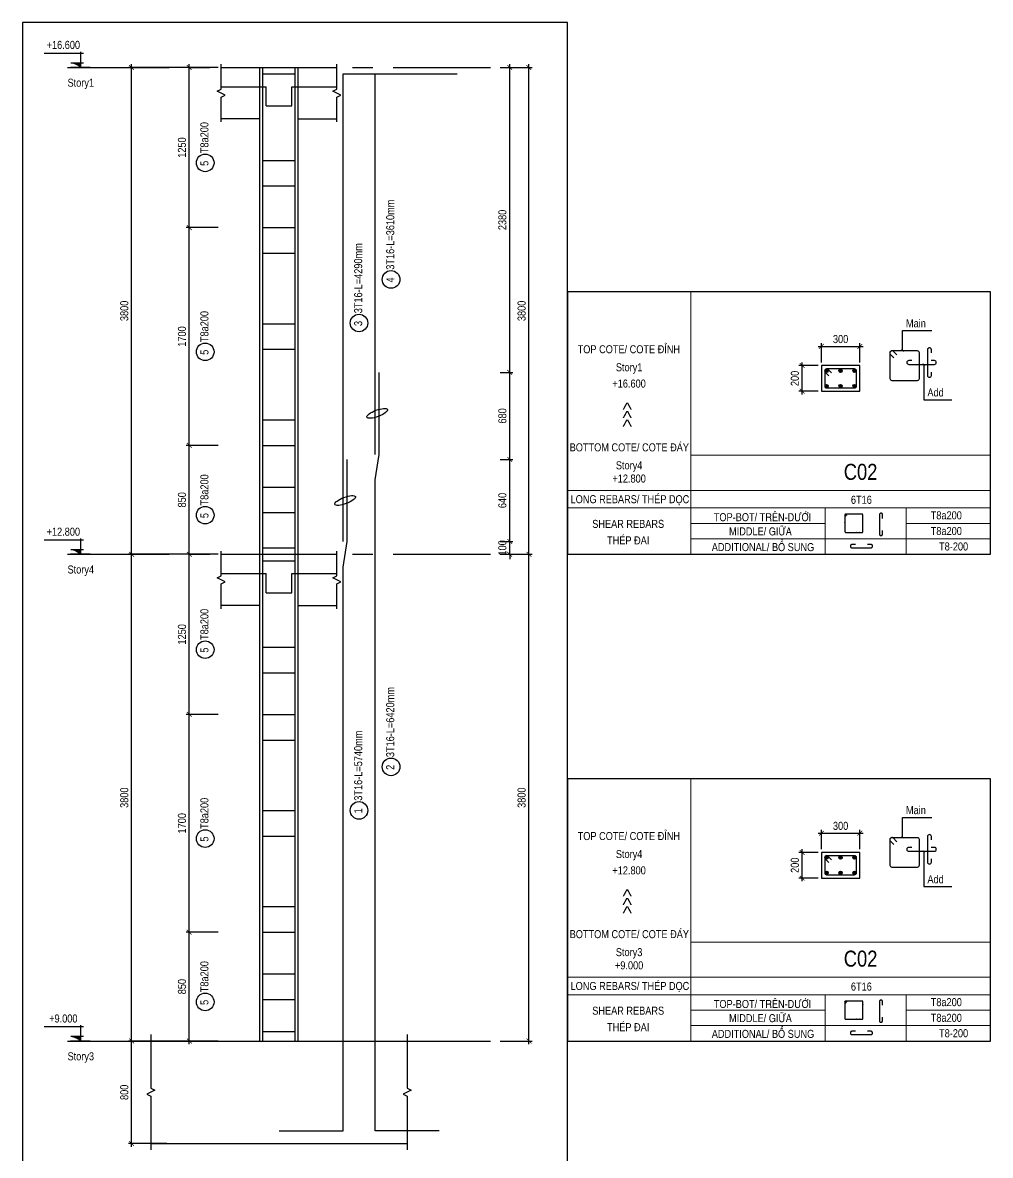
# Model space of a CAD drawing. Header units: millimetres. Extents: x -360107 to 123116000, y -52137 to 86044500.
# Drawn here: x 74072 to 81622, y 120862 to 129704 of the extents above; entities that cross this region are included whole.
import ezdxf
from ezdxf.enums import TextEntityAlignment as Align

# ---------------------------------------------------------------- set-up
doc = ezdxf.new("R2010")
doc.units = ezdxf.units.MM
doc.header["$LTSCALE"] = 100
doc.header["$MEASUREMENT"] = 0
doc.linetypes.add('CENTER', pattern=[50.8, 31.75, -6.35, 6.35, -6.35])
doc.layers.get('Defpoints').update_dxf_attribs({"color": 250})
for name, color, linetype in [('01-GB-Grid', 9, 'CENTER'), ('04-GB-Dim', 146, 'Continuous'), ('05-GB-Hatch', 8, 'Continuous'), ('10-GB-Text', 4, 'Continuous'), ('11-GB-Cao Do', 7, 'Continuous'), ('19-GB-Tie', 210, 'Continuous')]:
    doc.layers.add(name, color=color, linetype=linetype)
for name, color, linetype, lineweight in [('12-GB-Ky Hieu', 232, 'Continuous', 13), ('18-GB-Reinf', 10, 'Continuous', 25), ('21-GB-BD', 90, 'Continuous', 25)]:
    doc.layers.add(name, color=color, linetype=linetype, lineweight=lineweight)
doc.styles.add('02-GB-VNI-Helve', font='VNI-Helve-Condense.TTF')
doc.styles.add('VNI-Helve', font='VNI-Helve-Condense.TTF')
doc.dimstyles.new('GB 20', dxfattribs={"dimscale": 0.2, "dimtxt": 250, "dimasz": 150, "dimexe": 100, "dimexo": 100, "dimgap": 100, "dimtad": 1, "dimdec": 0, "dimzin": 0, "dimdsep": 46, "dimtxsty": 'VNI-Helve', "dimblk": 'ARCHTICK', "dimcen": 100, "dimdle": 100, "dimclrd": 256, "dimclre": 256, "dimclrt": 71, "dimadec": 0, "dimazin": 0, "dimtfac": 1, "dimtdec": 0, "dimtix": 1, "dimtmove": 0, "dimatfit": 3, "dimfxl": 3.75, "dimtolj": 1, "dimtzin": 0, "dimarcsym": 0})
doc.dimstyles.new('GB 25', dxfattribs={"dimscale": 0.25, "dimtxt": 250, "dimasz": 150, "dimexe": 100, "dimexo": 100, "dimgap": 100, "dimtad": 1, "dimdec": 0, "dimzin": 0, "dimdsep": 46, "dimtxsty": 'VNI-Helve', "dimblk": 'ARCHTICK', "dimcen": 100, "dimdle": 100, "dimclrd": 256, "dimclre": 256, "dimclrt": 71, "dimadec": 0, "dimazin": 0, "dimtfac": 1, "dimtdec": 0, "dimtix": 1, "dimtmove": 0, "dimatfit": 3, "dimfxl": 3.75, "dimtolj": 1, "dimtzin": 0, "dimarcsym": 0})

# ---------------------------------------------------------------- blocks, each defined once
blk = doc.blocks.new('_ArchTick')
at = {"color": 0, "linetype": 'ByBlock', "const_width": 0.15}
blk.add_lwpolyline([(-0.5, -0.5), (0.5, 0.5)], dxfattribs=at)
blk = doc.blocks.new('*D402')
at = {"layer": '04-GB-Dim', "lineweight": -2, "transparency": 16777216}
for p, q in [((74922, 121729), (74922, 125579)), ((75597, 125554), (74897, 125554)), ((75597, 121754), (74897, 121754))]:
    blk.add_line(p, q, dxfattribs=at)
at = {"layer": 'Defpoints', "color": 0, "transparency": 16777216}
for p in [(74922, 125554), (75622, 125554), (75622, 121754)]:
    blk.add_point(p, dxfattribs=at)
at = {"layer": '04-GB-Dim', "lineweight": -2, "transparency": 16777216, "xscale": 37.5, "yscale": 37.5, "zscale": 37.5}
for p, rotation in [((74922, 125554), 90), ((74922, 121754), 270)]:
    blk.add_blockref('_ArchTick', p, dxfattribs=dict(at, rotation=rotation))
at = {"layer": '04-GB-Dim', "color": 71, "transparency": 16777216, "insert": (74865.1, 123654), "char_height": 62.5, "attachment_point": 5, "rotation": 90, "style": 'VNI-Helve'}
blk.add_mtext('\\A1;3800', dxfattribs=at)
blk = doc.blocks.new('*D403')
at = {"layer": '04-GB-Dim', "lineweight": -2, "transparency": 16777216}
for p, q in [((74922, 120929), (74922, 121779)), ((75197, 121754), (74897, 121754)), ((75197, 120954), (74897, 120954))]:
    blk.add_line(p, q, dxfattribs=at)
at = {"layer": 'Defpoints', "color": 0, "transparency": 16777216}
for p in [(74922, 121754), (75222, 121754), (75222, 120954)]:
    blk.add_point(p, dxfattribs=at)
at = {"layer": '04-GB-Dim', "lineweight": -2, "transparency": 16777216, "xscale": 37.5, "yscale": 37.5, "zscale": 37.5}
for p, rotation in [((74922, 121754), 90), ((74922, 120954), 270)]:
    blk.add_blockref('_ArchTick', p, dxfattribs=dict(at, rotation=rotation))
at = {"layer": '04-GB-Dim', "color": 71, "transparency": 16777216, "insert": (74865.1, 121354), "char_height": 62.5, "attachment_point": 5, "rotation": 90, "style": 'VNI-Helve'}
blk.add_mtext('\\A1;800', dxfattribs=at)
blk = doc.blocks.new('CSA_Cote')
at = {"layer": '11-GB-Cao Do'}
h = blk.add_hatch(color=7, dxfattribs=at)
edge = h.paths.add_edge_path()
edge.add_line((-2.93, 1.5), (0, 1.5))
edge.add_line((0, 1.5), (0, 0))
edge.add_ellipse((-3.31, -2.85), major_axis=(0, 4.36), ratio=1, start_angle=-49.2955, end_angle=-4.9248)
at = {"layer": '11-GB-Cao Do', "color": 7}
for p, q in [((-11.3, 4.5), (1, 4.5)), ((0, 4.92), (0, 0)), ((3.07, 0), (-3.07, 0)), ((-2.93, 1.5), (1, 1.5))]:
    blk.add_line(p, q, dxfattribs=at)
at = {"layer": '11-GB-Cao Do', "color": 7, "extrusion": (0, 0, -1)}
blk.add_ellipse((-3.31, -2.85), major_axis=(0, 4.36), ratio=1, start_param=0.085793, end_param=0.860207, dxfattribs=at)
at = {"layer": '11-GB-Cao Do', "color": 7, "style": '02-GB-VNI-Helve'}
blk.add_attdef('CSA_Cote', text='', height=2.5, dxfattribs=at).set_placement((-5.31, 7.05), align=Align.MIDDLE)
blk = doc.blocks.new('*D404')
at = {"layer": '04-GB-Dim', "lineweight": -2, "transparency": 16777216}
for p, q in [((75597, 122604), (75347, 122604)), ((75372, 121729), (75372, 122629)), ((75597, 121754), (75347, 121754))]:
    blk.add_line(p, q, dxfattribs=at)
at = {"layer": 'Defpoints', "color": 0, "transparency": 16777216}
for p in [(75372, 122604), (75622, 122604), (75622, 121754)]:
    blk.add_point(p, dxfattribs=at)
at = {"layer": '04-GB-Dim', "lineweight": -2, "transparency": 16777216, "xscale": 37.5, "yscale": 37.5, "zscale": 37.5}
for p, rotation in [((75372, 122604), 90), ((75372, 121754), 270)]:
    blk.add_blockref('_ArchTick', p, dxfattribs=dict(at, rotation=rotation))
at = {"layer": '04-GB-Dim', "color": 71, "transparency": 16777216, "insert": (75315.1, 122179), "char_height": 62.5, "attachment_point": 5, "rotation": 90, "style": 'VNI-Helve'}
blk.add_mtext('\\A1;850', dxfattribs=at)
blk = doc.blocks.new('*D405')
at = {"layer": '04-GB-Dim', "lineweight": -2, "transparency": 16777216}
for p, q in [((75372, 122579), (75372, 124329)), ((75597, 124304), (75347, 124304)), ((75597, 122604), (75347, 122604))]:
    blk.add_line(p, q, dxfattribs=at)
at = {"layer": 'Defpoints', "color": 0, "transparency": 16777216}
for p in [(75372, 124304), (75622, 124304), (75622, 122604)]:
    blk.add_point(p, dxfattribs=at)
at = {"layer": '04-GB-Dim', "lineweight": -2, "transparency": 16777216, "xscale": 37.5, "yscale": 37.5, "zscale": 37.5}
for p, rotation in [((75372, 124304), 90), ((75372, 122604), 270)]:
    blk.add_blockref('_ArchTick', p, dxfattribs=dict(at, rotation=rotation))
at = {"layer": '04-GB-Dim', "color": 71, "transparency": 16777216, "insert": (75315.1, 123454), "char_height": 62.5, "attachment_point": 5, "rotation": 90, "style": 'VNI-Helve'}
blk.add_mtext('\\A1;1700', dxfattribs=at)
blk = doc.blocks.new('*D406')
at = {"layer": '04-GB-Dim', "lineweight": -2, "transparency": 16777216}
for p, q in [((75372, 124279), (75372, 125579)), ((75597, 125554), (75347, 125554)), ((75597, 124304), (75347, 124304))]:
    blk.add_line(p, q, dxfattribs=at)
at = {"layer": 'Defpoints', "color": 0, "transparency": 16777216}
for p in [(75372, 125554), (75622, 125554), (75622, 124304)]:
    blk.add_point(p, dxfattribs=at)
at = {"layer": '04-GB-Dim', "lineweight": -2, "transparency": 16777216, "xscale": 37.5, "yscale": 37.5, "zscale": 37.5}
for p, rotation in [((75372, 125554), 90), ((75372, 124304), 270)]:
    blk.add_blockref('_ArchTick', p, dxfattribs=dict(at, rotation=rotation))
at = {"layer": '04-GB-Dim', "color": 71, "transparency": 16777216, "insert": (75315.1, 124929), "char_height": 62.5, "attachment_point": 5, "rotation": 90, "style": 'VNI-Helve'}
blk.add_mtext('\\A1;1250', dxfattribs=at)
blk = doc.blocks.new('CSA_Sohieu-KCthep')
blk.add_circle((-119.6, -124.2), 68.8)
at = {"layer": '10-GB-Text', "color": 71, "style": '02-GB-VNI-Helve'}
blk.add_attdef('DK-KC', (-43.7, -149.2), '', height=62.5, dxfattribs=at)
at = {"layer": '12-GB-Ky Hieu', "color": 11, "style": '02-GB-VNI-Helve'}
blk.add_attdef('SH', text='', height=62.5, dxfattribs=at).set_placement((-123.1, -149.2), align=Align.CENTER)
blk = doc.blocks.new('*D407')
at = {"layer": '04-GB-Dim', "lineweight": -2, "transparency": 16777216}
for p, q in [((74922, 125529), (74922, 129379)), ((75597, 129354), (74897, 129354)), ((75597, 125554), (74897, 125554))]:
    blk.add_line(p, q, dxfattribs=at)
at = {"layer": 'Defpoints', "color": 0, "transparency": 16777216}
for p in [(74922, 129354), (75622, 129354), (75622, 125554)]:
    blk.add_point(p, dxfattribs=at)
at = {"layer": '04-GB-Dim', "lineweight": -2, "transparency": 16777216, "xscale": 37.5, "yscale": 37.5, "zscale": 37.5}
for p, rotation in [((74922, 129354), 90), ((74922, 125554), 270)]:
    blk.add_blockref('_ArchTick', p, dxfattribs=dict(at, rotation=rotation))
at = {"layer": '04-GB-Dim', "color": 71, "transparency": 16777216, "insert": (74865.1, 127454), "char_height": 62.5, "attachment_point": 5, "rotation": 90, "style": 'VNI-Helve'}
blk.add_mtext('\\A1;3800', dxfattribs=at)
blk = doc.blocks.new('*D408')
at = {"layer": '04-GB-Dim', "lineweight": -2, "transparency": 16777216}
for p, q in [((75597, 126404), (75347, 126404)), ((75372, 125529), (75372, 126429)), ((75597, 125554), (75347, 125554))]:
    blk.add_line(p, q, dxfattribs=at)
at = {"layer": 'Defpoints', "color": 0, "transparency": 16777216}
for p in [(75372, 126404), (75622, 126404), (75622, 125554)]:
    blk.add_point(p, dxfattribs=at)
at = {"layer": '04-GB-Dim', "lineweight": -2, "transparency": 16777216, "xscale": 37.5, "yscale": 37.5, "zscale": 37.5}
for p, rotation in [((75372, 126404), 90), ((75372, 125554), 270)]:
    blk.add_blockref('_ArchTick', p, dxfattribs=dict(at, rotation=rotation))
at = {"layer": '04-GB-Dim', "color": 71, "transparency": 16777216, "insert": (75315.1, 125979), "char_height": 62.5, "attachment_point": 5, "rotation": 90, "style": 'VNI-Helve'}
blk.add_mtext('\\A1;850', dxfattribs=at)
blk = doc.blocks.new('*D409')
at = {"layer": '04-GB-Dim', "lineweight": -2, "transparency": 16777216}
for p, q in [((75372, 126379), (75372, 128129)), ((75597, 128104), (75347, 128104)), ((75597, 126404), (75347, 126404))]:
    blk.add_line(p, q, dxfattribs=at)
at = {"layer": 'Defpoints', "color": 0, "transparency": 16777216}
for p in [(75372, 128104), (75622, 128104), (75622, 126404)]:
    blk.add_point(p, dxfattribs=at)
at = {"layer": '04-GB-Dim', "lineweight": -2, "transparency": 16777216, "xscale": 37.5, "yscale": 37.5, "zscale": 37.5}
for p, rotation in [((75372, 128104), 90), ((75372, 126404), 270)]:
    blk.add_blockref('_ArchTick', p, dxfattribs=dict(at, rotation=rotation))
at = {"layer": '04-GB-Dim', "color": 71, "transparency": 16777216, "insert": (75315.1, 127254), "char_height": 62.5, "attachment_point": 5, "rotation": 90, "style": 'VNI-Helve'}
blk.add_mtext('\\A1;1700', dxfattribs=at)
blk = doc.blocks.new('*D410')
at = {"layer": '04-GB-Dim', "lineweight": -2, "transparency": 16777216}
for p, q in [((75372, 128079), (75372, 129379)), ((75597, 129354), (75347, 129354)), ((75597, 128104), (75347, 128104))]:
    blk.add_line(p, q, dxfattribs=at)
at = {"layer": 'Defpoints', "color": 0, "transparency": 16777216}
for p in [(75372, 129354), (75622, 129354), (75622, 128104)]:
    blk.add_point(p, dxfattribs=at)
at = {"layer": '04-GB-Dim', "lineweight": -2, "transparency": 16777216, "xscale": 37.5, "yscale": 37.5, "zscale": 37.5}
for p, rotation in [((75372, 129354), 90), ((75372, 128104), 270)]:
    blk.add_blockref('_ArchTick', p, dxfattribs=dict(at, rotation=rotation))
at = {"layer": '04-GB-Dim', "color": 71, "transparency": 16777216, "insert": (75315.1, 128729), "char_height": 62.5, "attachment_point": 5, "rotation": 90, "style": 'VNI-Helve'}
blk.add_mtext('\\A1;1250', dxfattribs=at)
blk = doc.blocks.new('*D411')
at = {"layer": '04-GB-Dim', "lineweight": -2, "transparency": 16777216}
for p, q in [((78022, 121729), (78022, 125579)), ((77797, 125554), (78047, 125554)), ((77797, 121754), (78047, 121754))]:
    blk.add_line(p, q, dxfattribs=at)
at = {"layer": 'Defpoints', "color": 0, "transparency": 16777216}
for p in [(77772, 125554), (78022, 125554), (77772, 121754)]:
    blk.add_point(p, dxfattribs=at)
at = {"layer": '04-GB-Dim', "lineweight": -2, "transparency": 16777216, "xscale": 37.5, "yscale": 37.5, "zscale": 37.5}
for p, rotation in [((78022, 125554), 90), ((78022, 121754), 270)]:
    blk.add_blockref('_ArchTick', p, dxfattribs=dict(at, rotation=rotation))
at = {"layer": '04-GB-Dim', "color": 71, "transparency": 16777216, "insert": (77965.1, 123654), "char_height": 62.5, "attachment_point": 5, "rotation": 90, "style": 'VNI-Helve'}
blk.add_mtext('\\A1;3800', dxfattribs=at)
blk = doc.blocks.new('*D412')
at = {"layer": '04-GB-Dim', "lineweight": -2, "transparency": 16777216}
for p, q in [((77797, 125654), (77897, 125654)), ((77872, 125654), (77872, 125691.5)), ((77872, 125554), (77872, 125654)), ((77797, 125554), (77897, 125554)), ((77872, 125554), (77872, 125516.5))]:
    blk.add_line(p, q, dxfattribs=at)
at = {"layer": 'Defpoints', "color": 0, "transparency": 16777216}
for p in [(77772, 125654), (77872, 125654), (77772, 125554)]:
    blk.add_point(p, dxfattribs=at)
at = {"layer": '04-GB-Dim', "lineweight": -2, "transparency": 16777216, "xscale": 37.5, "yscale": 37.5, "zscale": 37.5}
for p, rotation in [((77872, 125654), 270), ((77872, 125554), 90)]:
    blk.add_blockref('_ArchTick', p, dxfattribs=dict(at, rotation=rotation))
at = {"layer": '04-GB-Dim', "color": 71, "transparency": 16777216, "insert": (77815.1, 125604), "char_height": 62.5, "attachment_point": 5, "rotation": 90, "style": 'VNI-Helve'}
blk.add_mtext('\\A1;100', dxfattribs=at)
blk = doc.blocks.new('*D413')
at = {"layer": '04-GB-Dim', "lineweight": -2, "transparency": 16777216}
for p, q in [((77797, 126294), (77897, 126294)), ((77872, 125629), (77872, 126319)), ((77797, 125654), (77897, 125654))]:
    blk.add_line(p, q, dxfattribs=at)
at = {"layer": 'Defpoints', "color": 0, "transparency": 16777216}
for p in [(77772, 126294), (77872, 126294), (77772, 125654)]:
    blk.add_point(p, dxfattribs=at)
at = {"layer": '04-GB-Dim', "lineweight": -2, "transparency": 16777216, "xscale": 37.5, "yscale": 37.5, "zscale": 37.5}
for p, rotation in [((77872, 126294), 90), ((77872, 125654), 270)]:
    blk.add_blockref('_ArchTick', p, dxfattribs=dict(at, rotation=rotation))
at = {"layer": '04-GB-Dim', "color": 71, "transparency": 16777216, "insert": (77815.1, 125974), "char_height": 62.5, "attachment_point": 5, "rotation": 90, "style": 'VNI-Helve'}
blk.add_mtext('\\A1;640', dxfattribs=at)
blk = doc.blocks.new('*D414')
at = {"layer": '04-GB-Dim', "lineweight": -2, "transparency": 16777216}
for p, q in [((77797, 126974), (77897, 126974)), ((77872, 126269), (77872, 126999)), ((77797, 126294), (77897, 126294))]:
    blk.add_line(p, q, dxfattribs=at)
at = {"layer": 'Defpoints', "color": 0, "transparency": 16777216}
for p in [(77772, 126974), (77872, 126974), (77772, 126294)]:
    blk.add_point(p, dxfattribs=at)
at = {"layer": '04-GB-Dim', "lineweight": -2, "transparency": 16777216, "xscale": 37.5, "yscale": 37.5, "zscale": 37.5}
for p, rotation in [((77872, 126974), 90), ((77872, 126294), 270)]:
    blk.add_blockref('_ArchTick', p, dxfattribs=dict(at, rotation=rotation))
at = {"layer": '04-GB-Dim', "color": 71, "transparency": 16777216, "insert": (77815.1, 126634), "char_height": 62.5, "attachment_point": 5, "rotation": 90, "style": 'VNI-Helve'}
blk.add_mtext('\\A1;680', dxfattribs=at)
blk = doc.blocks.new('*D415')
at = {"layer": '04-GB-Dim', "lineweight": -2, "transparency": 16777216}
for p, q in [((77872, 126949), (77872, 129379)), ((77797, 129354), (77897, 129354)), ((77797, 126974), (77897, 126974))]:
    blk.add_line(p, q, dxfattribs=at)
at = {"layer": 'Defpoints', "color": 0, "transparency": 16777216}
for p in [(77772, 129354), (77872, 129354), (77772, 126974)]:
    blk.add_point(p, dxfattribs=at)
at = {"layer": '04-GB-Dim', "lineweight": -2, "transparency": 16777216, "xscale": 37.5, "yscale": 37.5, "zscale": 37.5}
for p, rotation in [((77872, 129354), 90), ((77872, 126974), 270)]:
    blk.add_blockref('_ArchTick', p, dxfattribs=dict(at, rotation=rotation))
at = {"layer": '04-GB-Dim', "color": 71, "transparency": 16777216, "insert": (77815.1, 128164), "char_height": 62.5, "attachment_point": 5, "rotation": 90, "style": 'VNI-Helve'}
blk.add_mtext('\\A1;2380', dxfattribs=at)
blk = doc.blocks.new('*D416')
at = {"layer": '04-GB-Dim', "lineweight": -2, "transparency": 16777216}
for p, q in [((78022, 125529), (78022, 129379)), ((77797, 129354), (78047, 129354)), ((77797, 125554), (78047, 125554))]:
    blk.add_line(p, q, dxfattribs=at)
at = {"layer": 'Defpoints', "color": 0, "transparency": 16777216}
for p in [(77772, 129354), (78022, 129354), (77772, 125554)]:
    blk.add_point(p, dxfattribs=at)
at = {"layer": '04-GB-Dim', "lineweight": -2, "transparency": 16777216, "xscale": 37.5, "yscale": 37.5, "zscale": 37.5}
for p, rotation in [((78022, 129354), 90), ((78022, 125554), 270)]:
    blk.add_blockref('_ArchTick', p, dxfattribs=dict(at, rotation=rotation))
at = {"layer": '04-GB-Dim', "color": 71, "transparency": 16777216, "insert": (77965.1, 127454), "char_height": 62.5, "attachment_point": 5, "rotation": 90, "style": 'VNI-Helve'}
blk.add_mtext('\\A1;3800', dxfattribs=at)
blk = doc.blocks.new('*U417')
at = {"layer": '19-GB-Tie', "ltscale": 0.6}
blk.add_lwpolyline([(38.7, 101.7), (9.9, 130.5, 0.892724), (-12.5, 108.1), (16, 79.6)], format="xyb", dxfattribs=at)
blk.add_lwpolyline([(233, 118, 0.414214), (218, 133), (0, 133, 0.414214), (-15, 118), (-15, 0, 0.414214), (0, -15), (218, -15, 0.414214), (233, 0)], format="xyb", close=True, dxfattribs=at)
blk = doc.blocks.new('rebar')
at = {"layer": '18-GB-Reinf', "transparency": 33554503}
h = blk.add_hatch(color=256, dxfattribs=at)
h.dxf.hatch_style = 1
edge = h.paths.add_edge_path()
edge.add_arc((0, 0), 10.8, 0, 360)
at = {"layer": '18-GB-Reinf'}
blk.add_circle((0, 0), 12.5, dxfattribs=at)
blk = doc.blocks.new('*D418')
at = {"layer": '04-GB-Dim', "lineweight": -2, "transparency": 16777216}
for p, q in [((80278.7, 123376.7), (80628.7, 123376.7)), ((80303.7, 123251.7), (80303.7, 123401.7)), ((80603.7, 123251.7), (80603.7, 123401.7))]:
    blk.add_line(p, q, dxfattribs=at)
at = {"layer": 'Defpoints', "color": 0, "transparency": 16777216}
for p in [(80603.7, 123376.7), (80303.7, 123226.7), (80603.7, 123226.7)]:
    blk.add_point(p, dxfattribs=at)
at = {"layer": '04-GB-Dim', "lineweight": -2, "transparency": 16777216, "xscale": 37.5, "yscale": 37.5, "zscale": 37.5, "rotation": 180}
blk.add_blockref('_ArchTick', (80303.7, 123376.7), dxfattribs=at)
at = {"layer": '04-GB-Dim', "lineweight": -2, "transparency": 16777216, "xscale": 37.5, "yscale": 37.5, "zscale": 37.5}
blk.add_blockref('_ArchTick', (80603.7, 123376.7), dxfattribs=at)
at = {"layer": '04-GB-Dim', "color": 71, "transparency": 16777216, "insert": (80453.7, 123433.6), "char_height": 62.5, "attachment_point": 5, "style": 'VNI-Helve'}
blk.add_mtext('\\A1;300', dxfattribs=at)
blk = doc.blocks.new('*D419')
at = {"layer": '04-GB-Dim', "lineweight": -2, "transparency": 16777216}
for p, q in [((80278.7, 123226.7), (80128.7, 123226.7)), ((80153.7, 123001.7), (80153.7, 123251.7)), ((80278.7, 123026.7), (80128.7, 123026.7))]:
    blk.add_line(p, q, dxfattribs=at)
at = {"layer": 'Defpoints', "color": 0, "transparency": 16777216}
for p in [(80153.7, 123226.7), (80303.7, 123226.7), (80303.7, 123026.7)]:
    blk.add_point(p, dxfattribs=at)
at = {"layer": '04-GB-Dim', "lineweight": -2, "transparency": 16777216, "xscale": 37.5, "yscale": 37.5, "zscale": 37.5}
for p, rotation in [((80153.7, 123226.7), 90), ((80153.7, 123026.7), 270)]:
    blk.add_blockref('_ArchTick', p, dxfattribs=dict(at, rotation=rotation))
at = {"layer": '04-GB-Dim', "color": 71, "transparency": 16777216, "insert": (80096.8, 123126.7), "char_height": 62.5, "attachment_point": 5, "rotation": 90, "style": 'VNI-Helve'}
blk.add_mtext('\\A1;200', dxfattribs=at)
blk = doc.blocks.new('*U679')
at = {"layer": '19-GB-Tie'}
blk.add_lwpolyline([(25, 15), (0, 15, 0.414214), (-15, 0), (-15, 0, 0.414214), (0, -15), (200, -15, 0.414214), (215, 0), (215, 0, 0.414214), (200, 15), (175, 15)], format="xyb", dxfattribs=at)
blk = doc.blocks.new('*U680')
at = {"layer": '19-GB-Tie'}
blk.add_lwpolyline([(15, -25), (15, 0, 0.414214), (0, 15), (0, 15, 0.414214), (-15, 0), (-15, -200, 0.414214), (0, -215), (0, -215, 0.414214), (15, -200), (15, -175)], format="xyb", dxfattribs=at)
blk = doc.blocks.new('*U678')
at = {"layer": '19-GB-Tie', "ltscale": 0.6}
blk.add_lwpolyline([(38.7, 183.7), (9.9, 212.5, 0.892724), (-12.5, 190.1), (16, 161.6)], format="xyb", dxfattribs=at)
blk.add_lwpolyline([(215, 200, 0.414214), (200, 215), (0, 215, 0.414214), (-15, 200), (-15, 0, 0.414214), (0, -15), (200, -15, 0.414214), (215, 0)], format="xyb", close=True, dxfattribs=at)
blk = doc.blocks.new('*U420')
at = {"layer": '12-GB-Ky Hieu'}
for p, q in [((-2131.7, 675.5), (-1168.3, 675.5)), ((-2131.7, -1372.7), (-2131.7, 675.5)), ((-1168.3, 675.5), (-1168.3, -1372.7)), ((-1168.3, 675.5), (1168.3, 675.5)), ((1168.3, 675.5), (1168.3, -1372.7)), ((511.5, -1010.9), (511.5, -1372.7)), ((-1168.3, -1131.5), (-119.9, -1131.5)), ((511.5, -1131.5), (1168.3, -1131.5)), ((-1168.3, -1372.6), (1168.3, -1372.7))]:
    blk.add_line(p, q, dxfattribs=at)
for points in [[(-1168.3, -600), (1168.3, -600), (1168.3, -874.5), (-1168.3, -874.5)], [(-2131.7, -874.5), (-1168.3, -874.5), (-1168.3, -1010.9), (-2131.7, -1010.9)], [(-1168.3, -874.5), (1168.3, -874.5), (1168.3, -1010.9), (-1168.3, -1010.9)], [(-2131.7, -1010.9), (-1168.3, -1010.9), (-1168.3, -1372.7), (-2131.7, -1372.7)], [(-1168.3, -1010.9), (-119.9, -1010.9), (-119.9, -1252.1), (-1168.3, -1252.1)], [(-119.9, -1010.9), (1168.3, -1010.9), (1168.3, -1252.1), (-119.9, -1252.1)], [(-1168.3, -1252.1), (-119.9, -1252.1), (-119.9, -1372.7), (-1168.3, -1372.7)], [(-119.9, -1252.1), (1168.3, -1252.1), (1168.3, -1372.7), (-119.9, -1372.7)]]:
    blk.add_lwpolyline(points, close=True, dxfattribs=at)
at = {"layer": '19-GB-Tie'}
blk.add_line((43.2, -1076.2), (33.5, -1066.5), dxfattribs=at)
for points, weights, knots in [([(49.5, -1069.9), (44.7, -1065), (39.8, -1060.2), (37.2, -1060.2), (35.4, -1062), (33.5, -1063.9), (33.5, -1066.5), (33.5, -1130.8), (33.5, -1195.2), (33.5, -1197.8), (35.4, -1199.6), (37.2, -1201.5), (39.8, -1201.5), (104.2, -1201.5), (168.5, -1201.5), (171.1, -1201.5), (173, -1199.6), (174.8, -1197.8), (174.8, -1195.2), (174.8, -1130.8), (174.8, -1066.5), (174.8, -1063.9), (173, -1062), (171.1, -1060.2), (168.5, -1060.2), (104.2, -1060.2), (39.8, -1060.2)], [1, 1, 1, 0.923879532511, 1, 0.923879532511, 1, 1, 1, 0.923879532511, 1, 0.923879532511, 1, 1, 1, 0.923879532511, 1, 0.923879532511, 1, 1, 1, 0.923879532511, 1, 0.923879532511, 1, 1, 1], [0, 0, 0, 1, 1, 1.785398, 1.785398, 2.570796, 2.570796, 3.570796, 3.570796, 4.356194, 4.356194, 5.141593, 5.141593, 6.141593, 6.141593, 6.926991, 6.926991, 7.712389, 7.712389, 8.712389, 8.712389, 9.497787, 9.497787, 10.283185, 10.283185, 11.283185, 11.283185, 11.283185]), ([(327.7, -1092.7), (327.7, -1078.8), (327.7, -1065), (327.7, -1059.7), (324, -1056), (320.3, -1052.3), (315.1, -1052.3), (309.8, -1052.3), (306.1, -1056), (302.4, -1059.7), (302.4, -1065), (302.4, -1139.2), (302.4, -1213.5), (302.4, -1226.1), (315.1, -1226.1), (327.7, -1226.1), (327.7, -1213.5), (327.7, -1199.6), (327.7, -1185.8)], [1, 1, 1, 0.923879532511, 1, 0.923879532511, 1, 0.923879532511, 1, 0.923879532511, 1, 1, 1, 0.707106781187, 1, 0.707106781187, 1, 1, 1], [0, 0, 0, 1, 1, 1.785398, 1.785398, 2.570796, 2.570796, 3.356194, 3.356194, 4.141593, 4.141593, 5.141593, 5.141593, 6.712389, 6.712389, 8.283185, 8.283185, 9.283185, 9.283185, 9.283185]), ([(116.4, -1296.6), (102.6, -1296.6), (88.7, -1296.6), (76.1, -1296.6), (76.1, -1309.3), (76.1, -1321.9), (88.7, -1321.9), (163, -1321.9), (237.2, -1321.9), (242.5, -1321.9), (246.2, -1318.2), (249.9, -1314.5), (249.9, -1309.3), (249.9, -1304), (246.2, -1300.3), (242.5, -1296.6), (237.2, -1296.6), (223.4, -1296.6), (209.5, -1296.6)], [1, 1, 1, 0.707106781187, 1, 0.707106781187, 1, 1, 1, 0.923879532511, 1, 0.923879532511, 1, 0.923879532511, 1, 0.923879532511, 1, 1, 1], [0, 0, 0, 1, 1, 2.570796, 2.570796, 4.141593, 4.141593, 5.141593, 5.141593, 5.926991, 5.926991, 6.712389, 6.712389, 7.497787, 7.497787, 8.283185, 8.283185, 9.283185, 9.283185, 9.283185])]:
    blk.add_rational_spline(points, weights, degree=2, knots=knots, dxfattribs=at)
at = {"layer": '10-GB-Text', "style": '02-GB-VNI-Helve'}
for s, p in [('TOP COTE/ COTE ÑÆNH', (-1652, 227.7)), ('BOTTOM COTE/ COTE ÑAÙY', (-1648.4, -538)), ('LONG REBARS/ THEÙP DOÏC', (-1643.7, -942.7)), ('SHEAR REBARS', (-1657.2, -1135.5)), ('THEÙP ÑAI', (-1657.2, -1264.2))]:
    blk.add_text(s, height=62.5, dxfattribs=at).set_placement(p, align=Align.MIDDLE_CENTER)
at = {"layer": '10-GB-Text', "color": 2, "style": '02-GB-VNI-Helve'}
blk.add_text('>>>', height=98.43, rotation=90, dxfattribs=at).set_placement((-1666.9, -282.3), align=Align.MIDDLE_CENTER)
at = {"layer": '10-GB-Text', "style": '02-GB-VNI-Helve'}
for s, p in [('TOP-BOT/ TREÂN-DÖÔÙI', (-989.2, -1114.4)), ('MIDDLE/ GIÖÕA', (-870.4, -1225.1)), ('ADDITIONAL/ BOÅ SUNG', (-1005.1, -1347.8))]:
    blk.add_text(s, height=62.5, dxfattribs=at).set_placement(p)
at = {"layer": '10-GB-Text', "color": 2, "style": '02-GB-VNI-Helve'}
for tag, p in [('TOPSTORY', (-1650, 87.2)), ('TOPCOTE', (-1650.3, -40.1)), ('BOTSTORY', (-1650, -678.3)), ('BOTCOTE', (-1650, -781.4)), ('LONGREBARS', (162, -947.2))]:
    blk.add_attdef(tag, text='', height=62.5, dxfattribs=at).set_placement(p, align=Align.MIDDLE_CENTER)
at = {"layer": '10-GB-Text', "color": 1, "style": '02-GB-VNI-Helve'}
blk.add_attdef('NAME', text='', height=125, dxfattribs=at).set_placement((156, -729.2), align=Align.MIDDLE_CENTER)
at = {"layer": '10-GB-Text', "color": 2, "style": '02-GB-VNI-Helve'}
for tag, p in [('LINKS', (703.3, -1100)), ('MIDLINKS', (703.3, -1222.3)), ('ADDLINKS', (703.3, -1342.6))]:
    blk.add_attdef(tag, p, '', height=62.5, dxfattribs=at)
blk = doc.blocks.new('*D421')
at = {"layer": '04-GB-Dim', "lineweight": -2, "transparency": 16777216}
for p, q in [((80278.7, 127176.7), (80628.7, 127176.7)), ((80303.7, 127051.7), (80303.7, 127201.7)), ((80603.7, 127051.7), (80603.7, 127201.7))]:
    blk.add_line(p, q, dxfattribs=at)
at = {"layer": 'Defpoints', "color": 0, "transparency": 16777216}
for p in [(80603.7, 127176.7), (80303.7, 127026.7), (80603.7, 127026.7)]:
    blk.add_point(p, dxfattribs=at)
at = {"layer": '04-GB-Dim', "lineweight": -2, "transparency": 16777216, "xscale": 37.5, "yscale": 37.5, "zscale": 37.5, "rotation": 180}
blk.add_blockref('_ArchTick', (80303.7, 127176.7), dxfattribs=at)
at = {"layer": '04-GB-Dim', "lineweight": -2, "transparency": 16777216, "xscale": 37.5, "yscale": 37.5, "zscale": 37.5}
blk.add_blockref('_ArchTick', (80603.7, 127176.7), dxfattribs=at)
at = {"layer": '04-GB-Dim', "color": 71, "transparency": 16777216, "insert": (80453.7, 127233.6), "char_height": 62.5, "attachment_point": 5, "style": 'VNI-Helve'}
blk.add_mtext('\\A1;300', dxfattribs=at)
blk = doc.blocks.new('*D422')
at = {"layer": '04-GB-Dim', "lineweight": -2, "transparency": 16777216}
for p, q in [((80278.7, 127026.7), (80128.7, 127026.7)), ((80153.7, 126801.7), (80153.7, 127051.7)), ((80278.7, 126826.7), (80128.7, 126826.7))]:
    blk.add_line(p, q, dxfattribs=at)
at = {"layer": 'Defpoints', "color": 0, "transparency": 16777216}
for p in [(80153.7, 127026.7), (80303.7, 127026.7), (80303.7, 126826.7)]:
    blk.add_point(p, dxfattribs=at)
at = {"layer": '04-GB-Dim', "lineweight": -2, "transparency": 16777216, "xscale": 37.5, "yscale": 37.5, "zscale": 37.5}
for p, rotation in [((80153.7, 127026.7), 90), ((80153.7, 126826.7), 270)]:
    blk.add_blockref('_ArchTick', p, dxfattribs=dict(at, rotation=rotation))
at = {"layer": '04-GB-Dim', "color": 71, "transparency": 16777216, "insert": (80096.8, 126926.7), "char_height": 62.5, "attachment_point": 5, "rotation": 90, "style": 'VNI-Helve'}
blk.add_mtext('\\A1;200', dxfattribs=at)
blk = doc.blocks.new('CTDAICOT')
at = {"layer": '19-GB-Tie'}
for name, p in [('*U678', (0, 0)), ('*U680', (293.1, 224.1)), ('*U679', (131.7, 124.1))]:
    blk.add_blockref(name, p, dxfattribs=at)
at = {"layer": '10-GB-Text', "color": 2, "style": '02-GB-VNI-Helve'}
for s, p in [('Main', (110.1, 398.6)), ('Add', (277.5, -140.9))]:
    blk.add_text(s, height=62.5, dxfattribs=at).set_placement(p)
at = {"layer": '04-GB-Dim'}
for points in [[(82.4, 217.1), (82.4, 373.6), (310.6, 373.6)], [(249.7, 109.1), (249.7, -165.9), (467.8, -165.9)]]:
    blk.add_leader(points, dimstyle='GB 20', override={"dimasz": 100, "dimldrblk": 'ArchTick'}, dxfattribs=at)

msp = doc.modelspace()

# ---------------------------------------------------------------- linework, layer by layer
at = {"layer": '01-GB-Grid', "ltscale": 0.25}
for p, q in [((74422, 129354), (77722, 129354)), ((74422, 125554), (77722, 125554)), ((74422, 121754), (77722, 121754))]:
    msp.add_line(p, q, dxfattribs=at)
at = {"layer": '05-GB-Hatch', "ltscale": 12.5}
for p, q in [((75922, 128954), (75922, 129354)), ((76222, 128954), (76222, 129354)), ((75622, 129204), (75972, 129204)), ((75972, 129054), (75972, 129204)), ((76172, 129054), (76172, 129204)), ((76172, 129204), (76522, 129204)), ((75972, 129054), (76172, 129054)), ((75922, 125154), (75922, 125554)), ((76222, 125154), (76222, 125554)), ((75622, 125404), (75972, 125404)), ((75972, 125254), (75972, 125404)), ((76172, 125254), (76172, 125404)), ((76172, 125404), (76522, 125404)), ((75972, 125254), (76172, 125254))]:
    msp.add_line(p, q, dxfattribs=at)
at = {"layer": '05-GB-Hatch', "linetype": 'Continuous'}
for p, q in [((75947, 125554), (75947, 129354)), ((76197, 125554), (76197, 129354)), ((75947, 121754), (75947, 125554)), ((76197, 121754), (76197, 125554))]:
    msp.add_line(p, q, dxfattribs=at)
for points in [[(75622, 128929), (75622, 129122.8), (75653.2, 129138.4), (75590.8, 129169.6), (75622, 129185.2), (75622, 129379)], [(76522, 128929), (76522, 129122.8), (76553.2, 129138.4), (76490.8, 129169.6), (76522, 129185.2), (76522, 129379)], [(75622, 125129), (75622, 125322.8), (75653.2, 125338.4), (75590.8, 125369.6), (75622, 125385.2), (75622, 125579)], [(76522, 125129), (76522, 125322.8), (76553.2, 125338.4), (76490.8, 125369.6), (76522, 125385.2), (76522, 125579)], [(75072, 121804), (75072, 121385.2), (75103.2, 121369.6), (75040.8, 121338.4), (75072, 121322.8), (75072, 120904)], [(77072, 121804), (77072, 121385.2), (77103.2, 121369.6), (77040.8, 121338.4), (77072, 121322.8), (77072, 120904)]]:
    msp.add_lwpolyline(points, dxfattribs=at)
at = {"layer": '05-GB-Hatch'}
for centre in [(76837.8, 126654), (76587.8, 125974)]:
    msp.add_ellipse(centre, major_axis=(80, 30), ratio=0.3, dxfattribs=at)
at = {"layer": '18-GB-Reinf'}
for points in [[(76572, 125654), (76572, 129304), (77212, 129304)], [(76822, 126334), (76822, 129304), (77462, 129304)], [(77322, 121054), (76822, 121054), (76822, 126134), (76853.7, 126334), (76853.7, 126974)], [(76072, 121054), (76572, 121054), (76572, 125454), (76603.7, 125654), (76603.7, 126294)]]:
    msp.add_lwpolyline(points, dxfattribs=at)
at = {"layer": '19-GB-Tie'}
for p, q in [((75947, 129304), (76197, 129304)), ((75947, 128629), (76197, 128629)), ((75947, 128429), (76197, 128429)), ((75947, 128104), (76197, 128104)), ((75947, 127904), (76197, 127904)), ((75947, 127354), (76197, 127354)), ((75947, 127154), (76197, 127154)), ((75947, 126604), (76197, 126604)), ((75947, 126404), (76197, 126404)), ((75947, 126079), (76197, 126079)), ((75947, 125879), (76197, 125879)), ((75947, 125604), (76197, 125604)), ((75947, 125504), (76197, 125504)), ((75947, 124829), (76197, 124829)), ((75947, 124629), (76197, 124629)), ((75947, 124304), (76197, 124304)), ((75947, 124104), (76197, 124104)), ((75947, 123554), (76197, 123554)), ((75947, 123354), (76197, 123354)), ((75947, 122804), (76197, 122804)), ((75947, 122604), (76197, 122604)), ((75947, 122279), (76197, 122279)), ((75947, 122079), (76197, 122079)), ((75947, 121829), (76197, 121829))]:
    msp.add_line(p, q, dxfattribs=at)
at = {"layer": '21-GB-BD'}
for p, q in [((75622, 129354), (76522, 129354)), ((75922, 128954), (75622, 128954)), ((75922, 125554), (75922, 128954)), ((76222, 125554), (76222, 128954)), ((76222, 128954), (76522, 128954)), ((75622, 125554), (75922, 125554)), ((76222, 125554), (76522, 125554)), ((75922, 125154), (75622, 125154)), ((75922, 121754), (75922, 125154)), ((76222, 121754), (76222, 125154)), ((76222, 125154), (76522, 125154)), ((75072, 121754), (75922, 121754)), ((76222, 121754), (77072, 121754)), ((75072, 120954), (77072, 120954))]:
    msp.add_line(p, q, dxfattribs=at)
for points in [[(80303.7, 126826.7), (80603.7, 126826.7), (80603.7, 127026.7), (80303.7, 127026.7), (80303.7, 126826.7)], [(80303.7, 123026.7), (80603.7, 123026.7), (80603.7, 123226.7), (80303.7, 123226.7), (80303.7, 123026.7)]]:
    msp.add_lwpolyline(points, dxfattribs=at)
at = {"layer": 'Defpoints', "color": 7}
for points in [[(74072, 120404), (78322, 120404), (78322, 129704), (74072, 129704)], [(78322, 125554), (81622, 125554), (81622, 127602.2), (78322, 127602.2)], [(78322, 121754), (81622, 121754), (81622, 123802.2), (78322, 123802.2)]]:
    msp.add_lwpolyline(points, close=True, dxfattribs=at)

# ---------------------------------------------------------------- block references
at = {"rotation": 89.99999999971946}
for p, values in [((75372, 128729), {'SH': '5', 'DK-KC': 'T8a200'}), ((76822, 127819), {'SH': '4', 'DK-KC': '3T16-L=3610mm'}), ((76572, 127479), {'SH': '3', 'DK-KC': '3T16-L=4290mm'}), ((75372, 127254), {'SH': '5', 'DK-KC': 'T8a200'}), ((75372, 125979), {'SH': '5', 'DK-KC': 'T8a200'}), ((75372, 124929), {'SH': '5', 'DK-KC': 'T8a200'}), ((76822, 124014), {'SH': '2', 'DK-KC': '3T16-L=6420mm'}), ((76572, 123674), {'SH': '1', 'DK-KC': '3T16-L=5740mm'}), ((75372, 123454), {'SH': '5', 'DK-KC': 'T8a200'}), ((75372, 122179), {'SH': '5', 'DK-KC': 'T8a200'})]:
    msp.add_blockref('CSA_Sohieu-KCthep', p, dxfattribs=at).add_auto_attribs(values)
at = {"layer": '10-GB-Text'}
ref = msp.add_blockref('*U420', (80453.7, 126926.7), dxfattribs=at)
ref.add_attrib('NAME', 'C02', dxfattribs={"color": 1, "height": 125, "style": '02-GB-VNI-Helve'}).set_placement((80609.7, 126197.5), align=Align.MIDDLE_CENTER)
ref.add_attrib('TOPSTORY', 'Story1', dxfattribs={"color": 2, "height": 62.5, "style": '02-GB-VNI-Helve'}).set_placement((78803.7, 127013.9), align=Align.MIDDLE_CENTER)
ref.add_attrib('TOPCOTE', '+16.600', dxfattribs={"color": 2, "height": 62.5, "style": '02-GB-VNI-Helve'}).set_placement((78803.4, 126886.5), align=Align.MIDDLE_CENTER)
ref.add_attrib('BOTSTORY', 'Story4', dxfattribs={"color": 2, "height": 62.5, "style": '02-GB-VNI-Helve'}).set_placement((78803.7, 126248.4), align=Align.MIDDLE_CENTER)
ref.add_attrib('BOTCOTE', '+12.800', dxfattribs={"color": 2, "height": 62.5, "style": '02-GB-VNI-Helve'}).set_placement((78803.7, 126145.2), align=Align.MIDDLE_CENTER)
ref.add_attrib('LONGREBARS', '6T16', dxfattribs={"color": 2, "height": 62.5, "style": '02-GB-VNI-Helve'}).set_placement((80615.7, 125979.5), align=Align.MIDDLE_CENTER)
ref.add_attrib('LINKS', 'T8a200', (81157, 125826.7), dxfattribs={"color": 2, "height": 62.5, "style": '02-GB-VNI-Helve'})
ref.add_attrib('ADDLINKS', 'T8-200', (81222, 125584), dxfattribs={"color": 2, "height": 62.5, "style": '02-GB-VNI-Helve'})
ref.add_attrib('MIDLINKS', 'T8a200', (81157, 125704.3), dxfattribs={"color": 2, "height": 62.5, "style": '02-GB-VNI-Helve'})
for p in [(80853.7, 126926.7), (80853.7, 123126.7)]:
    msp.add_blockref('CTDAICOT', p, dxfattribs=at)
ref = msp.add_blockref('*U420', (80453.7, 123126.7), dxfattribs=at)
ref.add_attrib('NAME', 'C02', dxfattribs={"color": 1, "height": 125, "style": '02-GB-VNI-Helve'}).set_placement((80609.7, 122397.5), align=Align.MIDDLE_CENTER)
ref.add_attrib('TOPSTORY', 'Story4', dxfattribs={"color": 2, "height": 62.5, "style": '02-GB-VNI-Helve'}).set_placement((78803.7, 123213.9), align=Align.MIDDLE_CENTER)
ref.add_attrib('TOPCOTE', '+12.800', dxfattribs={"color": 2, "height": 62.5, "style": '02-GB-VNI-Helve'}).set_placement((78803.4, 123086.5), align=Align.MIDDLE_CENTER)
ref.add_attrib('BOTSTORY', 'Story3', dxfattribs={"color": 2, "height": 62.5, "style": '02-GB-VNI-Helve'}).set_placement((78803.7, 122448.4), align=Align.MIDDLE_CENTER)
ref.add_attrib('BOTCOTE', '+9.000', dxfattribs={"color": 2, "height": 62.5, "style": '02-GB-VNI-Helve'}).set_placement((78803.7, 122345.2), align=Align.MIDDLE_CENTER)
ref.add_attrib('LONGREBARS', '6T16', dxfattribs={"color": 2, "height": 62.5, "style": '02-GB-VNI-Helve'}).set_placement((80615.7, 122179.5), align=Align.MIDDLE_CENTER)
ref.add_attrib('LINKS', 'T8a200', (81157, 122026.7), dxfattribs={"color": 2, "height": 62.5, "style": '02-GB-VNI-Helve'})
ref.add_attrib('ADDLINKS', 'T8-200', (81222, 121784), dxfattribs={"color": 2, "height": 62.5, "style": '02-GB-VNI-Helve'})
ref.add_attrib('MIDLINKS', 'T8a200', (81157, 121904.3), dxfattribs={"color": 2, "height": 62.5, "style": '02-GB-VNI-Helve'})
at = {"layer": '11-GB-Cao Do', "xscale": 25, "yscale": 25, "zscale": 25}
for p, values in [((74522, 129354), {'CSA_Cote': '+16.600'}), ((74522, 125554), {'CSA_Cote': '+12.800'}), ((74522, 121754), {'CSA_Cote': '+9.000'})]:
    msp.add_blockref('CSA_Cote', p, dxfattribs=at).add_auto_attribs(values)
at = {"layer": '18-GB-Reinf'}
for p in [(80344.7, 126985.7), (80453.7, 126985.7), (80562.7, 126985.7), (80344.7, 126867.7), (80453.7, 126867.7), (80562.7, 126867.7), (80344.7, 123185.7), (80453.7, 123185.7), (80562.7, 123185.7), (80344.7, 123067.7), (80453.7, 123067.7), (80562.7, 123067.7)]:
    msp.add_blockref('rebar', p, dxfattribs=at)
at = {"layer": '19-GB-Tie'}
for p in [(80344.7, 126867.7), (80344.7, 123067.7)]:
    msp.add_blockref('*U417', p, dxfattribs=at)

# ---------------------------------------------------------------- texts
at = {"layer": '10-GB-Text', "style": '02-GB-VNI-Helve'}
for s, p in [('Story1', (74422, 129204)), ('Story4', (74422, 125404)), ('Story3', (74422, 121604))]:
    msp.add_text(s, height=62.5, dxfattribs=at).set_placement(p)

# ---------------------------------------------------------------- dimensions: what is measured, and where the dimension line sits
at = {"layer": '04-GB-Dim'}
for base, p1, p2, picture, middle in [((74922, 129354), (75622, 125554), (75622, 129354), '*D407', (74865.1, 127454)), ((75372, 129354), (75622, 128104), (75622, 129354), '*D410', (75315.1, 128729)), ((77872, 129354), (77772, 126974), (77772, 129354), '*D415', (77815.1, 128164)), ((78022, 129354), (77772, 125554), (77772, 129354), '*D416', (77965.1, 127454)), ((75372, 128104), (75622, 126404), (75622, 128104), '*D409', (75315.1, 127254)), ((77872, 126974), (77772, 126294), (77772, 126974), '*D414', (77815.1, 126634)), ((75372, 126404), (75622, 125554), (75622, 126404), '*D408', (75315.1, 125979)), ((77872, 126294), (77772, 125654), (77772, 126294), '*D413', (77815.1, 125974)), ((77872, 125654), (77772, 125554), (77772, 125654), '*D412', (77815.1, 125604)), ((74922, 125554), (75622, 121754), (75622, 125554), '*D402', (74865.1, 123654)), ((75372, 125554), (75622, 124304), (75622, 125554), '*D406', (75315.1, 124929)), ((78022, 125554), (77772, 121754), (77772, 125554), '*D411', (77965.1, 123654)), ((75372, 124304), (75622, 122604), (75622, 124304), '*D405', (75315.1, 123454)), ((75372, 122604), (75622, 121754), (75622, 122604), '*D404', (75315.1, 122179)), ((74922, 121754), (75222, 120954), (75222, 121754), '*D403', (74865.1, 121354))]:
    dim = msp.add_linear_dim(base=base, p1=p1, p2=p2, angle=90, dimstyle='GB 25', dxfattribs=at)
    dim.commit()
    dim.dimension.update_dxf_attribs({"geometry": picture, "text_midpoint": middle})
for p1, p2, picture, middle in [((80303.7, 127026.7), (80603.7, 127026.7), '*D421', (80453.7, 127233.6)), ((80303.7, 126826.7), (80303.7, 127026.7), '*D422', (80096.8, 126926.7)), ((80303.7, 123226.7), (80603.7, 123226.7), '*D418', (80453.7, 123433.6)), ((80303.7, 123026.7), (80303.7, 123226.7), '*D419', (80096.8, 123126.7))]:
    dim = msp.add_aligned_dim(p1=p1, p2=p2, distance=150, dimstyle='GB 25', dxfattribs=at)
    dim.commit()
    dim.dimension.update_dxf_attribs({"geometry": picture, "text_midpoint": middle})

doc.saveas('drawing.dxf')
